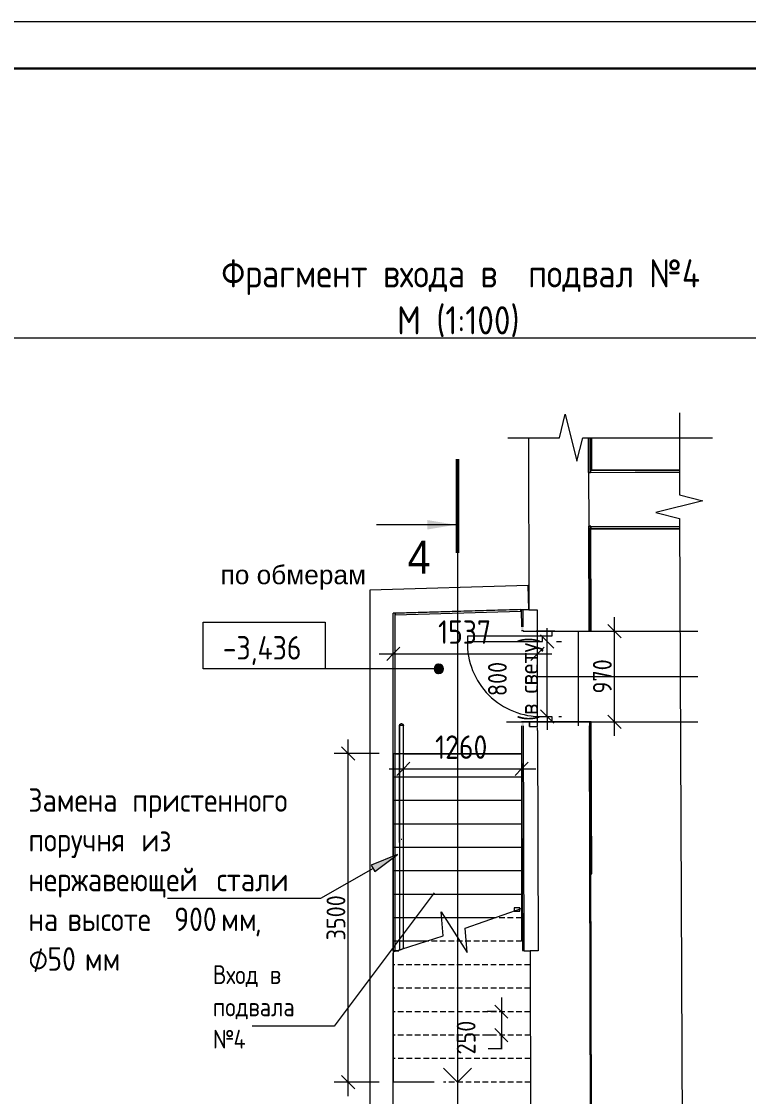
# Model space of a CAD drawing. Header units: millimetres. Extents: x 504091 to 2165846, y 135022 to 442887.
# Drawn here: x 1328008 to 1335753, y 331129 to 342586 of the extents above; entities that cross this region are included whole.
import ezdxf
from ezdxf.enums import TextEntityAlignment as Align

# ---------------------------------------------------------------- set-up
doc = ezdxf.new("R2010")
doc.units = ezdxf.units.MM
doc.linetypes.add('IMPORT-ADSK_Штриховая_ш3 п1_5 _2_', pattern=[4.5, 3, -1.5])
doc.layers.get('Defpoints').update_dxf_attribs({"color": 255})
for name, color, linetype, lineweight in [('+АР_Вспомогательная', 7, 'Continuous', 9), ('+АР_Выноски', 4, 'Continuous', 9), ('A-ANNO-DIMS', 211, 'Continuous', 9), ('A-DETL', 90, 'Continuous', 9), ('A-DETL-GENF', 92, 'Continuous', 18), ('A-DETL-MEDM', 33, 'Continuous', 9), ('A-DETL-THIN', 151, 'Continuous', 18), ('G-ANNO-SYMB', 111, 'Continuous', 9), ('G-ANNO-TEXT', 231, 'Continuous', 9), ('Ramka', 7, 'Continuous', 35), ('S-STRS', 31, 'Continuous', 9), ('S-STRS-ANNO', 31, 'Continuous', 18), ('Аннотация', 7, 'Continuous', 9), ('Барболитна входные группы План подвала_dwg', 252, 'Continuous', 9), ('Двери', 7, 'Continuous', 20), ('Ограждение', 7, 'Continuous', 18), ('Перекрытие', 7, 'Continuous', 18), ('размеры', 7, 'Continuous', 9)]:
    doc.layers.add(name, color=color, linetype=linetype, lineweight=lineweight)
doc.layers.add('ВСПОМОГАТЕЛЬНЫЙ', color=52, linetype='Continuous', lineweight=5, plot=False)
doc.styles.add('Arial', font='arial.ttf', dxfattribs={"height": 250})
doc.styles.add('GOST Common', font='GOST_Common.ttf', dxfattribs={"width": 0.9, "height": 350})
doc.styles.add('GOST Common_1', font='GOST_Common.ttf', dxfattribs={"width": 0.9, "height": 250})
doc.styles.add('GOST Common_2', font='GOST_Common.ttf', dxfattribs={"width": 0.9, "height": 200})
doc.styles.add('GOST Common_4', font='GOST_Common.ttf', dxfattribs={"width": 0.9, "height": 200})
doc.styles.add('GOST Common_6', font='GOST_Common.ttf', dxfattribs={"width": 0.9, "height": 200})
doc.styles.add('RAMKA', font='isocpeur.ttf', dxfattribs={"oblique": 15, "height": 2.5})
doc.styles.get("Standard").update_dxf_attribs({"font": 'arial.ttf'})
doc.dimstyles.new('ADSK_Основной_2_5_мм_Округление_до_10_мм', dxfattribs={"dimscale": 304.8, "dimtxt": 251.428749, "dimasz": 0.463911, "dimexe": 0.492126, "dimexo": 0.492126, "dimgap": 0.098425, "dimtad": 1, "dimdec": 0, "dimrnd": 10, "dimdsep": 46, "dimtxsty": 'GOST Common_1', "dimblk1": 'OBLIQUE', "dimblk2": 'OBLIQUE', "dimsah": 1, "dimcen": 0.09, "dimdle": 0.492126, "dimazin": 2, "dimtfac": 1, "dimtdec": 4, "dimtix": 1, "dimtmove": 0, "dimatfit": 3, "dimfxl": 0, "dimtvp": 1, "dimtolj": 1, "dimtzin": 0, "dimlwd": 20, "dimlwe": 20, "dimarcsym": 0})
doc.dimstyles.new('ADSK_Основной_2_мм', dxfattribs={"dimscale": 304.8, "dimtxt": 201.142999, "dimasz": 0.463911, "dimexe": 0.492126, "dimexo": 0.492126, "dimgap": 0.098425, "dimtad": 1, "dimrnd": 0.01, "dimdsep": 46, "dimtxsty": 'GOST Common_4', "dimblk1": 'OBLIQUE', "dimblk2": 'OBLIQUE', "dimsah": 1, "dimcen": 0.09, "dimdle": 0.492126, "dimazin": 2, "dimtfac": 1, "dimtdec": 4, "dimtix": 1, "dimtmove": 0, "dimatfit": 3, "dimfxl": 0, "dimtvp": 1, "dimtolj": 1, "dimtzin": 0, "dimlwd": 20, "dimlwe": 20, "dimarcsym": 0})
doc.dimstyles.new('ADSK_Основной_2_мм_1', dxfattribs={"dimscale": 304.8, "dimtxt": 201.142999, "dimasz": 0.463911, "dimexe": 0.492126, "dimexo": 0.492126, "dimgap": 0.098425, "dimtad": 1, "dimrnd": 0.01, "dimdsep": 46, "dimtxsty": 'GOST Common_4', "dimblk1": 'OBLIQUE', "dimblk2": 'OBLIQUE', "dimsah": 1, "dimcen": 0.09, "dimdle": 0.492126, "dimazin": 2, "dimtfac": 1, "dimtdec": 4, "dimtix": 1, "dimtmove": 1, "dimatfit": 3, "dimfxl": 0, "dimtvp": 1, "dimtolj": 1, "dimtzin": 0, "dimlwd": 20, "dimlwe": 20, "dimarcsym": 0})

# ---------------------------------------------------------------- blocks, each defined once
blk = doc.blocks.new('Барболитна входные группы План подвала_dwg_Ограждение 6 - Ограждение 1-1952564-План подвала-498510-4')
at = {"layer": 'Ограждение'}
h = blk.add_hatch(dxfattribs=at)
h.set_pattern_fill('FP6_11', color=256, style=0, pattern_type=2)
h.set_pattern_definition([(45, (0, 0), (-106.066, 106.066), [])])
h.paths.add_polyline_path([(45230, 32214), (45230, 32248), (45170, 32248), (45170, 32214)])
at = {"layer": 'Ограждение', "color": 250, "lineweight": 18, "flags": 128}
blk.add_lwpolyline([(45170, 32248), (45170, 32214), (45230, 32214), (45230, 32248)], close=True, dxfattribs=at)
blk = doc.blocks.new('Барболитна входные группы План подвала_dwg_Тип перил - Перила_Внутренний_-6957739-План подвала-498565-4')
at = {"layer": 'Ограждение'}
for p, q in [((43970, 34193), (43965, 34193)), ((43970, 32979), (43966, 32979))]:
    blk.add_line(p, q, dxfattribs=at)
at = {"layer": 'Ограждение', "flags": 128}
for points in [[(43948, 32946), (43948, 33867), (43948, 33869), (43948, 33871), (43948, 33874), (43948, 33876), (43948, 33879), (43948, 33881), (43948, 33884), (43948, 33887), (43948, 33889), (43948, 33892), (43948, 33895), (43948, 33897), (43948, 33900), (43948, 33903), (43948, 33906), (43948, 33908), (43948, 33909), (43948, 34193)], [(43988, 32946), (43988, 33867), (43988, 33868), (43988, 33870), (43988, 33872), (43988, 33875), (43988, 33877), (43988, 33880), (43988, 33882), (43988, 33885), (43988, 33887), (43988, 33890), (43988, 33893), (43988, 33896), (43988, 33898), (43988, 33901), (43988, 33904), (43988, 33907), (43988, 33909), (43988, 34193)]]:
    blk.add_lwpolyline(points, dxfattribs=at)
blk = doc.blocks.new('Барболитна входные группы План подвала_dwg_Тип перил - D40-V18-План подвала-498566-4')
at = {"layer": 'Ограждение', "flags": 128}
blk.add_lwpolyline([(0, 20), (1, 20), (2, 20), (2, 20), (3, 20), (4, 20), (5, 19), (6, 19), (6, 19), (7, 19), (8, 18), (9, 18), (9, 18), (10, 17), (11, 17), (11, 17), (12, 16), (13, 16), (13, 15), (14, 14), (14, 14), (15, 13), (15, 13), (16, 12), (16, 11), (17, 11), (17, 10), (18, 9), (18, 9), (18, 8), (19, 7), (19, 6), (19, 6), (19, 5), (20, 4), (20, 3), (20, 3), (20, 2), (20, 1), (20, 0), (20, 0), (20, -1), (20, -2), (20, -2), (20, -3), (20, -4), (19, -5), (19, -6), (19, -6), (19, -7), (18, -8), (18, -9), (18, -9), (17, -10), (17, -11), (17, -11), (16, -12), (16, -13), (15, -13), (14, -14), (14, -14), (13, -15), (13, -15), (12, -16), (11, -16), (11, -17), (10, -17), (9, -18), (9, -18), (8, -18), (7, -19), (6, -19), (6, -19), (5, -19), (4, -20), (3, -20), (3, -20), (2, -20), (1, -20), (0, -20), (0, -20)], dxfattribs=at)
blk = doc.blocks.new('Барболитна входные группы План подвала_dwg_Тип перил - Перила_Внутренний_-V19-План подвала-498567-4')
at = {"layer": 'Ограждение', "flags": 128}
blk.add_lwpolyline([(43948, 33909), (43948, 33879), (43948, 31797), (43988, 31816), (43988, 33879), (43988, 33909), (43988, 34193), (43948, 34193)], close=True, dxfattribs=at)
blk = doc.blocks.new('Барболитна входные группы План подвала_dwg_Высотные отметки - Рамка-12095-План подвала-498584-4')
at = {"layer": 'Аннотация', "flags": 128}
blk.add_lwpolyline([(-6.5, 0), (-6.5, 5), (6.5, 5), (6.5, 0)], close=True, dxfattribs=at)
blk = doc.blocks.new('_Oblique')
at = {"color": 0, "linetype": 'ByBlock', "lineweight": -2}
blk.add_line((-0.5, -0.5), (0.5, 0.5), dxfattribs=at)
blk = doc.blocks.new('*D2457')
at = {"layer": 'A-ANNO-DIMS', "color": 0, "lineweight": 20, "transparency": 16777216}
for p, q in [((1331488, 331133), (1331488, 334933)), ((1331819, 334783), (1331338, 334783)), ((1331819, 331283), (1331338, 331283))]:
    blk.add_line(p, q, dxfattribs=at)
at = {"layer": 'Defpoints', "color": 0, "lineweight": 20, "transparency": 16777216}
for p in [(1331488, 334783), (1331969, 334783), (1331969, 331283)]:
    blk.add_point(p, dxfattribs=at)
at = {"layer": 'A-ANNO-DIMS', "color": 0, "lineweight": 20, "transparency": 16777216, "xscale": 141.4, "yscale": 141.4, "zscale": 141.4}
for p, rotation in [((1331488, 334783), 90), ((1331488, 331283), 270)]:
    blk.add_blockref('_Oblique', p, dxfattribs=dict(at, rotation=rotation))
at = {"layer": 'A-ANNO-DIMS', "color": 0, "transparency": 16777216, "insert": (1331358, 333033), "char_height": 200, "width": 605.47, "attachment_point": 5, "rotation": 90, "style": 'GOST Common_4'}
blk.add_mtext('\\A1;3500', dxfattribs=at)
blk = doc.blocks.new('*D2458')
at = {"layer": 'A-ANNO-DIMS', "color": 0, "lineweight": 20, "transparency": 16777216}
for p, q in [((1333120, 332183), (1333120, 331633)), ((1333068, 332033), (1332970, 332033)), ((1333068, 331783), (1332970, 331783)), ((1333120, 331641), (1333120, 331783)), ((1332979, 331641), (1333120, 331641))]:
    blk.add_line(p, q, dxfattribs=at)
at = {"layer": 'Defpoints', "color": 0, "lineweight": 20, "transparency": 16777216}
for p in [(1333218, 332033), (1333120, 331783), (1333218, 331783)]:
    blk.add_point(p, dxfattribs=at)
at = {"layer": 'A-ANNO-DIMS', "color": 0, "lineweight": 20, "transparency": 16777216, "xscale": 141.4, "yscale": 141.4, "zscale": 141.4}
for p, rotation in [((1333120, 332033), 90), ((1333120, 331783), 270)]:
    blk.add_blockref('_Oblique', p, dxfattribs=dict(at, rotation=rotation))
at = {"layer": 'A-ANNO-DIMS', "color": 0, "transparency": 16777216, "insert": (1332645, 331577), "char_height": 200, "width": 454.11, "attachment_point": 1, "rotation": 90, "line_spacing_factor": 1.022761, "style": 'GOST Common_4'}
blk.add_mtext('\\A1;250', dxfattribs=at)
blk = doc.blocks.new('*D2513')
at = {"layer": 'Defpoints', "color": 0, "lineweight": 20, "transparency": 16777216}
for p in [(1333558, 335978), (1333609, 335978), (1333581, 335178)]:
    blk.add_point(p, dxfattribs=at)
at = {"layer": 'размеры', "color": 0, "transparency": 16777216}
for p, q in [((1333609, 335978), (1333609, 336120)), ((1333609, 335178), (1333609, 335978)), ((1333708, 335978), (1333759, 335978)), ((1333609, 335178), (1333609, 335037)), ((1333731, 335178), (1333759, 335178))]:
    blk.add_line(p, q, dxfattribs=at)
at = {"layer": 'размеры', "color": 0, "transparency": 16777216, "xscale": 141.4, "yscale": 141.4, "zscale": 141.4}
for p, rotation in [((1333609, 335978), 270), ((1333609, 335178), 90)]:
    blk.add_blockref('_Oblique', p, dxfattribs=dict(at, rotation=rotation))
at = {"layer": 'размеры', "color": 0, "lineweight": 20, "transparency": 16777216, "insert": (1333272, 335578), "char_height": 200, "attachment_point": 5, "rotation": 90, "style": 'GOST Common_6'}
blk.add_mtext('\\A1;800 \\P(в свету)', dxfattribs=at)
blk = doc.blocks.new('*D2473')
at = {"layer": 'Defpoints', "color": 0, "lineweight": 20, "transparency": 16777216}
for p in [(1333656, 336089), (1334326, 336089), (1333656, 335122)]:
    blk.add_point(p, dxfattribs=at)
at = {"layer": 'размеры', "color": 0, "transparency": 16777216}
for p, q in [((1334326, 334972), (1334326, 336239)), ((1333806, 336089), (1334476, 336089)), ((1333806, 335122), (1334476, 335122))]:
    blk.add_line(p, q, dxfattribs=at)
at = {"layer": 'размеры', "color": 0, "transparency": 16777216, "xscale": 141.4, "yscale": 141.4, "zscale": 141.4}
for p, rotation in [((1334326, 336089), 90), ((1334326, 335122), 270)]:
    blk.add_blockref('_Oblique', p, dxfattribs=dict(at, rotation=rotation))
at = {"layer": 'размеры', "color": 0, "lineweight": 20, "transparency": 16777216, "insert": (1334196, 335606), "char_height": 200, "attachment_point": 5, "rotation": 90, "style": 'GOST Common_6'}
blk.add_mtext('\\A1;970', dxfattribs=at)
blk = doc.blocks.new('FORMAT_REV_SPDS1')
at = {"lineweight": 5}
blk.add_lwpolyline([(0, 0), (0, 420), (594, 420), (594, 0)], close=True, dxfattribs=at)
at = {"lineweight": 30}
blk.add_lwpolyline([(20, 5), (20, 415), (589, 415), (589, 5)], close=True, dxfattribs=at)
at = {"style": 'RAMKA', "oblique": 15, "width": 0.9}
for tag, height, p in [('СТРАНИЦА', 0.00025, (589, 415)), ('ДАТА1', 2.5, (464, 32.5)), ('ДАТА2', 2.5, (464, 27.5)), ('СТАДИЯ', 2.5, (546.5, 25)), ('ЛИСТ', 2.5, (561.5, 25)), ('ЛИСТОВ', 2.5, (579, 25)), ('ДАТА3', 2.5, (464, 22.5)), ('ДАТА4', 2.5, (464, 17.5)), ('ДАТА5', 2.5, (464, 12.5)), ('ДАТА6', 2.5, (464, 7.5))]:
    blk.add_attdef(tag, text='', height=height, dxfattribs=at).set_placement(p, align=Align.MIDDLE_CENTER)
at = {"style": 'RAMKA', "oblique": 15, "width": 0.9, "flags": 8}
blk.add_attdef('ШИФР', text='', height=5, dxfattribs=at).set_placement((529, 55), align=Align.MIDDLE_CENTER)
at = {"style": 'RAMKA', "oblique": 15, "width": 0.9}
for tag, p in [('ОБЪЕКТ_001', (523.43, 41.25)), ('КОМПЛЕКТ_001', (496.92, 26.25)), ('КОМПАНИЯ_001', (547.72, 13.33)), ('НАИМЕНОВАНИЕ_001', (487.02, 11.62)), ('КОМПАНИЯ_002', (553.45, 9.17))]:
    blk.add_attdef(tag, p, '', height=2.5, dxfattribs=at)
for tag, p in [('ДОЛЖНОСТЬ1', (405, 32.5)), ('ФИО1', (425, 32.5)), ('ДОЛЖНОСТЬ2', (405, 27.5)), ('ФИО2', (425, 27.5)), ('ДОЛЖНОСТЬ3', (405, 22.5)), ('ФИО3', (425, 22.5)), ('ДОЛЖНОСТЬ4', (405, 17.5)), ('ФИО4', (425, 17.5)), ('ДОЛЖНОСТЬ5', (405, 12.5)), ('ФИО5', (425, 12.5)), ('ДОЛЖНОСТЬ6', (405, 7.5)), ('ФИО6', (425, 7.5))]:
    blk.add_attdef(tag, text='', height=2.5, dxfattribs=at).set_placement(p, align=Align.MIDDLE_LEFT)
at = {"style": 'RAMKA', "oblique": 15, "width": 0.9, "flags": 8}
blk.add_attdef('ФОРМАТЛИСТА', text='', height=2.5, dxfattribs=at).set_placement((560, 2.5), align=Align.MIDDLE_LEFT)

msp = doc.modelspace()

# ---------------------------------------------------------------- hatches: boundary and pattern name
at = {"layer": 'A-DETL-GENF'}
h = msp.add_hatch(color=251, dxfattribs=at)
h.paths.add_polyline_path([(1333343.7184, 332685.1544), (1333363.7183, 332685.2163), (1333356.2996, 335122.2312), (1333336.2997, 335122.1693), (1333340.1703, 333830.8465)])
h.paths.add_polyline_path([(1333333.1605, 336094.3568), (1333353.1604, 336094.4188), (1333352.4721, 336316.6778), (1333332.4722, 336316.6159)])
for points in [[(1332453.5219, 335635.6074), (1332466.4628, 335637.3111), (1332478.5219, 335642.3062), (1332488.8772, 335650.2521), (1332496.8232, 335660.6074), (1332501.8182, 335672.6665), (1332503.5219, 335685.6074), (1332501.8182, 335698.5484), (1332496.8232, 335710.6074), (1332488.8772, 335720.9628), (1332478.5219, 335728.9087), (1332466.4628, 335733.9037), (1332453.5219, 335735.6074), (1332440.5809, 335733.9037), (1332428.5219, 335728.9087), (1332418.1666, 335720.9628), (1332410.2206, 335710.6074), (1332405.2256, 335698.5484), (1332403.5219, 335685.6074), (1332405.2256, 335672.6665), (1332410.2206, 335660.6074), (1332418.1666, 335650.2521), (1332428.5219, 335642.3062), (1332440.5809, 335637.3111)], [(1331773.4728, 333525.091), (1332014.2142, 333708.4035), (1331734.2311, 333593.6457)]]:
    msp.add_hatch(color=250, dxfattribs=at).paths.add_polyline_path(points)

# ---------------------------------------------------------------- linework, layer by layer
at = {"layer": '+АР_Вспомогательная', "color": 7, "linetype": 'Continuous', "ltscale": 50}
for points in [[(1333188.6135, 338149.6193), (1333737.8298, 338149.6193), (1333800.3298, 338399.6193), (1333925.3298, 337899.6193), (1333987.8298, 338149.6193), (1335370.0434, 338149.6193)], [(1335017.2095, 338416.0659), (1335017.2095, 337539.856), (1335267.2095, 337477.356), (1334767.2095, 337352.356), (1335017.2095, 337289.856), (1335053.9454, 329170.902)], [(1331968.766, 332669.6194), (1332498.8247, 332841.7616), (1332478.0168, 333098.6143), (1332756.4802, 332664.9287), (1332735.6724, 332921.7814), (1333342.3268, 333134.5066)]]:
    msp.add_lwpolyline(points, dxfattribs=at)
at = {"layer": '+АР_Выноски', "color": 7, "linetype": 'Continuous', "ltscale": 100}
msp.add_line((1332632.7536, 337221.877), (1331788.3136, 337221.877), dxfattribs=at)
at = {"layer": '+АР_Выноски', "color": 7, "linetype": 'Continuous', "ltscale": 100, "const_width": 40}
msp.add_lwpolyline([(1332652.7536, 336921.877), (1332652.7536, 337921.877)], dxfattribs=at)
at = {"layer": '+АР_Выноски', "color": 7, "linetype": 'Continuous', "ltscale": 100}
msp.add_solid([(1332632.7536, 337221.877), (1332332.3035, 337272.155), (1332332.3035, 337171.599)], dxfattribs=at)
at = {"layer": 'A-DETL', "color": 18, "true_color": 0x000000}
for p, q in [((1334048.8419, 338149.6193), (1334049.9903, 337778.783)), ((1334069.8978, 337808.6924), (1334068.842, 338149.6193)), ((1334072.8008, 338149.6193), (1334072.8008, 337798.6791)), ((1334082.8008, 337798.6334), (1334082.8008, 338149.6193)), ((1334049.9903, 337778.783), (1334069.9902, 337778.8449)), ((1334049.9903, 337778.783), (1334051.7556, 337208.769)), ((1335017.2095, 337804.3689), (1334069.8978, 337808.6924)), ((1334069.8978, 337808.6924), (1334069.9288, 337798.6922)), ((1334069.9902, 337778.8449), (1334069.9288, 337798.6922)), ((1334070.0808, 337798.6915), (1334069.9895, 337778.6917)), ((1335017.2095, 337794.3688), (1334070.0808, 337798.6915)), ((1334071.7555, 337208.8309), (1334051.7556, 337208.769)), ((1334051.8175, 337188.7685), (1335017.2095, 337184.3624)), ((1334065.0936, 336089.5944), (1334061.8487, 337178.7226)), ((1334061.8487, 337178.7226), (1335017.2095, 337174.3623)), ((1334071.771, 337208.6776), (1334071.6797, 337188.6778)), ((1334075.0935, 336089.2002), (1334071.7555, 337208.8309)), ((1331989.0126, 336281.6584), (1331969.0126, 336281.6584)), ((1333328.4583, 336320.1952), (1331989.0126, 336281.6584)), ((1331989.0126, 333698.074), (1331989.0126, 336281.6584)), ((1331989.0126, 336281.6584), (1331989.5877, 336261.6667)), ((1331989.5877, 336261.6667), (1333329.0335, 336300.2034)), ((1333329.0335, 336300.2034), (1333328.4583, 336320.1952)), ((1333414.5146, 336316.8699), (1333352.4721, 336316.6778)), ((1333353.0324, 336094.4184), (1333353.0542, 336087.3893)), ((1333353.0542, 336087.3893), (1333503.0534, 336087.8539)), ((1334055.0936, 336089.5635), (1334075.0935, 336089.6254)), ((1332403.5219, 335685.6074), (1330594.4272, 335685.6074)), ((1333418.3484, 335120.9639), (1333356.3059, 335120.7718)), ((1334078.3453, 335123.0078), (1334058.3453, 335122.9459)), ((1334058.3453, 335122.9459), (1334058.4971, 335073.9461)), ((1334085.5915, 329512.0736), (1334068.2151, 335122.9765)), ((1334083.2397, 333500.5391), (1334078.2151, 335123.0074)), ((1331989.0126, 334782.5174), (1332035.9429, 334782.5174)), ((1332035.9429, 334782.5174), (1331989.0126, 334782.5174)), ((1332075.9429, 334782.5174), (1333337.2231, 334782.5174)), ((1333337.2231, 334782.5174), (1332075.9429, 334782.5174)), ((1331989.0126, 332682.5174), (1331989.0126, 333689.2137)), ((1334063.2398, 333500.4772), (1334083.2397, 333500.5391)), ((1331969.0126, 332682.5174), (1332026.1989, 332682.5174)), ((1332026.1989, 332682.5174), (1331969.0126, 332682.5174)), ((1331969.0126, 332682.5174), (1331969.0126, 332655.851)), ((1333363.7183, 332685.2163), (1333363.7268, 332682.4977)), ((1333363.7268, 332682.4977), (1333425.7693, 332682.6899))]:
    msp.add_line(p, q, dxfattribs=at)
at = {"layer": 'A-DETL', "color": 18, "lineweight": 18, "true_color": 0x000000}
for p, q in [((1333506.46, 335079.1977), (1333506.46, 336129.2028)), ((1333937.9288, 336089.2006), (1333937.8008, 335080.5335)), ((1331753.8519, 333559.3684), (1331194.671, 333239.285)), ((1332403.905, 333299.4265), (1331340.2955, 331878.5684)), ((1330501.2638, 333239.285), (1329564.0109, 333239.285)), ((1331194.671, 333239.285), (1330501.2638, 333239.285)), ((1330651.8045, 331878.5684), (1330466.9282, 331878.5684)), ((1331340.2955, 331878.5684), (1330651.8045, 331878.5684))]:
    msp.add_line(p, q, dxfattribs=at)
at = {"layer": 'A-DETL', "color": 18, "linetype": 'IMPORT-ADSK_Штриховая_ш3 п1_5 _2_', "lineweight": 18, "true_color": 0x000000}
msp.add_line((1333506.46, 335029.1975), (1333506.46, 336029.1975), dxfattribs=at)
at = {"layer": 'A-DETL'}
for start, end in [(129.15102765, 130.90909091), (96.35866707, 99.86294277), (65.45454546, 67.31415081), (229.09090909, 230.84897235), (260.13705723, 263.64133293), (292.68584919, 294.54545454)]:
    msp.add_arc((1332453.5219, 335685.6074), 50, start, end, dxfattribs=at)
at = {"layer": 'A-DETL-MEDM', "color": 18, "true_color": 0x000000}
for p, q in [((1333408.8388, 338149.6193), (1333414.5146, 336316.8699)), ((1334049.9903, 337778.783), (1334048.8419, 338149.6193)), ((1335017.2095, 337774.3685), (1334049.9903, 337778.783)), ((1334055.0936, 336089.2002), (1334051.7556, 337208.769)), ((1334051.7556, 337208.769), (1335017.2095, 337204.3626)), ((1334051.7556, 337208.769), (1334055.0936, 336089.2002)), ((1333407.3052, 336573.1425), (1331719.0126, 336524.5692)), ((1331719.0126, 336524.5692), (1331719.0126, 330832.5174)), ((1333414.4949, 336323.2459), (1333407.3052, 336573.1425)), ((1331969.0126, 336281.6584), (1333414.4949, 336323.2459)), ((1331969.0126, 333689.8765), (1331969.0126, 336281.6584)), ((1333414.5146, 336316.8699), (1333502.4714, 336317.1423)), ((1333502.4714, 336317.1423), (1333503.0534, 336129.1922)), ((1333503.0534, 336087.8539), (1334055.0936, 336089.5635)), ((1334058.3453, 335122.9459), (1333418.3484, 335120.9639)), ((1333418.3484, 335120.9639), (1333418.5002, 335071.9641)), ((1333418.5002, 335071.9641), (1333418.3484, 335120.9639)), ((1333418.5002, 335071.9641), (1333506.4569, 335072.2365)), ((1333506.4569, 335030.1975), (1333513.726, 332682.9623)), ((1334075.5914, 329512.0736), (1334058.3453, 335080.9068)), ((1334058.4971, 335031.9071), (1334063.2398, 333500.4772)), ((1331969.0126, 332682.5174), (1331969.0126, 333673.9847)), ((1331969.0126, 330832.5174), (1331969.0126, 332655.851)), ((1333513.726, 332682.9623), (1333425.7693, 332682.6899)), ((1333425.7693, 332682.6899), (1333435.5884, 329512.0736))]:
    msp.add_line(p, q, dxfattribs=at)
at = {"layer": 'A-DETL-THIN', "color": 18, "true_color": 0x000000}
for p, q in [((1333352.4721, 336316.6778), (1333332.4722, 336316.6159)), ((1333332.4722, 336316.6159), (1333333.0325, 336135.6948)), ((1333353.0324, 336135.7567), (1333352.4721, 336316.6778)), ((1333333.0325, 336094.3564), (1333353.0324, 336094.4184)), ((1333640.3585, 336088.2791), (1333490.3592, 336087.8146)), ((1333690.3733, 336088.434), (1333640.3585, 336088.2791)), ((1331969.0126, 335846.9002), (1331969.0126, 335996.9002)), ((1332039.7126, 335917.6002), (1331969.0126, 335846.9002)), ((1333506.46, 335846.9002), (1333506.46, 335996.9002)), ((1333577.16, 335917.6002), (1333506.46, 335846.9002)), ((1331819.0126, 335846.9002), (1333656.46, 335846.9002)), ((1331969.0126, 335846.9002), (1331898.3126, 335776.2002)), ((1331969.0126, 335796.8851), (1331969.0126, 335846.9002)), ((1333506.46, 335846.9002), (1333435.76, 335776.2002)), ((1333506.46, 335796.8851), (1333506.46, 335846.9002)), ((1333356.2996, 335122.8008), (1333336.2997, 335122.7389)), ((1333643.6102, 335121.6615), (1333493.6109, 335121.197)), ((1333693.6251, 335121.8164), (1333643.6102, 335121.6615)), ((1333336.2997, 335080.6998), (1333343.7184, 332685.1544)), ((1333363.7183, 332685.2163), (1333356.2996, 335080.7618)), ((1333336.2997, 334930.6998), (1333336.2997, 334620.7509)), ((1332075.9429, 334620.7509), (1332075.9429, 334770.7509)), ((1332146.6429, 334691.4509), (1332075.9429, 334620.7509)), ((1333406.9997, 334691.4509), (1333357.6581, 334642.1093)), ((1331925.9429, 334620.7509), (1333337.7241, 334620.7509)), ((1332075.9429, 334620.7509), (1332005.2429, 334550.0509)), ((1332075.9429, 334570.7358), (1332075.9429, 334620.7509)), ((1333336.2997, 334620.7509), (1333265.5997, 334550.0509)), ((1333337.7197, 334622.1709), (1333336.2997, 334620.7509)), ((1333336.2997, 334620.7509), (1333336.2997, 334470.7509)), ((1333357.7242, 334620.7509), (1333486.2997, 334620.7509)), ((1332014.2142, 333708.4035), (1331734.2311, 333593.6457)), ((1331773.4728, 333525.091), (1332014.2142, 333708.4035)), ((1331734.2311, 333593.6457), (1331773.4728, 333525.091)), ((1333343.7184, 332685.1544), (1333363.7183, 332685.2163)), ((1331969.0126, 331443.8102), (1331969.0126, 331593.8102)), ((1331969.0126, 331393.7951), (1331969.0126, 331443.8102))]:
    msp.add_line(p, q, dxfattribs=at)
at = {"layer": 'A-DETL-THIN'}
for start, end in [(0, 180), (180, 0)]:
    msp.add_arc((1332453.5219, 335685.6074), 50, start, end, dxfattribs=at)
at = {"layer": 'G-ANNO-SYMB', "color": 18, "lineweight": 20, "true_color": 0x000000}
msp.add_line((1332652.7536, 337580.5514), (1332652.7536, 330097.7867), dxfattribs=at)
at = {"layer": 'S-STRS', "color": 18, "true_color": 0x000000}
for p, q in [((1333336.2997, 334782.5174), (1331969.0126, 334782.5174)), ((1331969.0126, 334782.5174), (1331969.0126, 334532.5174)), ((1333336.2997, 334782.5174), (1331969.0126, 334782.5174)), ((1333336.2997, 334782.5174), (1333336.2997, 334532.5174)), ((1331969.0126, 334532.5174), (1331969.0126, 334282.5174)), ((1333336.2997, 334532.5174), (1331969.0126, 334532.5174)), ((1333336.2997, 334532.5174), (1331969.0126, 334532.5174)), ((1333336.2997, 334532.5174), (1333336.2997, 334282.5174)), ((1331969.0126, 334282.5174), (1331969.0126, 334032.5174)), ((1333336.2997, 334282.5174), (1331969.0126, 334282.5174)), ((1333336.2997, 334282.5174), (1331969.0126, 334282.5174)), ((1333336.2997, 334282.5174), (1333336.2997, 334032.5174)), ((1331969.0126, 334032.5174), (1331969.0126, 333782.5174)), ((1333336.2997, 334032.5174), (1331969.0126, 334032.5174)), ((1333336.2997, 334032.5174), (1331969.0126, 334032.5174)), ((1333336.2997, 334032.5174), (1333336.2997, 333782.5174)), ((1331969.0126, 333782.5174), (1331969.0126, 333689.8765)), ((1333336.2997, 333782.5174), (1331969.0126, 333782.5174)), ((1333336.2997, 333782.5174), (1331969.0126, 333782.5174)), ((1333336.2997, 333782.5174), (1333336.2997, 333532.5174)), ((1331969.0126, 333673.9847), (1331969.0126, 333532.5174)), ((1331969.0126, 333532.5174), (1331969.0126, 333282.5174)), ((1333336.2997, 333532.5174), (1331969.0126, 333532.5174)), ((1333336.2997, 333532.5174), (1331969.0126, 333532.5174)), ((1333336.2997, 333532.5174), (1333336.2997, 333282.5174)), ((1331969.0126, 333282.5174), (1331969.0126, 333032.5174)), ((1333336.2997, 333282.5174), (1331969.0126, 333282.5174)), ((1333336.2997, 333282.5174), (1331969.0126, 333282.5174)), ((1333336.2997, 333282.5174), (1333336.2997, 333032.5174)), ((1331969.0126, 333032.5174), (1331969.0126, 332782.5174)), ((1333051.472, 333032.5174), (1331969.0126, 333032.5174)), ((1333336.2997, 333032.5174), (1333336.2997, 332782.5174)), ((1331969.0126, 332782.5174), (1331969.0126, 332532.5174)), ((1332316.4005, 332782.5174), (1331969.0126, 332782.5174)), ((1331969.0126, 332532.5174), (1331969.0126, 332282.5174)), ((1331969.0126, 332282.5174), (1331969.0126, 332032.5174)), ((1331969.0126, 332032.5174), (1331969.0126, 331782.5174)), ((1331969.0126, 331782.5174), (1331969.0126, 331532.5174)), ((1331969.0126, 331532.5174), (1331969.0126, 331282.5174)), ((1332403.5219, 331282.5174), (1331969.0126, 331282.5174))]:
    msp.add_line(p, q, dxfattribs=at)
at = {"layer": 'S-STRS', "color": 18, "linetype": 'IMPORT-ADSK_Штриховая_ш3 п1_5 _2_', "ltscale": 20, "true_color": 0x000000}
for p, q in [((1333336.2997, 333032.5174), (1333051.472, 333032.5174)), ((1333336.2997, 332782.5174), (1332316.4005, 332782.5174)), ((1333426.2335, 332532.796), (1331969.0126, 332532.5174)), ((1333427.0077, 332282.7984), (1331969.0126, 332282.5174)), ((1333427.7819, 332032.8008), (1331969.0126, 332032.5174)), ((1333428.5562, 331782.8032), (1331969.0126, 331782.5174)), ((1333429.3304, 331532.8055), (1331969.0126, 331532.5174)), ((1333430.1046, 331282.8079), (1332503.5219, 331282.5174))]:
    msp.add_line(p, q, dxfattribs=at)
at = {"layer": 'S-STRS-ANNO', "color": 18, "true_color": 0x000000}
for p, q in [((1332652.6561, 334782.5174), (1332652.6561, 334532.5174)), ((1332652.6561, 334532.5174), (1332652.6561, 334282.5174)), ((1332652.6561, 334282.5174), (1332652.6561, 334032.5174)), ((1332652.6561, 334032.5174), (1332652.6561, 333782.5174)), ((1332652.6561, 333782.5174), (1332652.6561, 333532.5174)), ((1332652.6561, 333532.5174), (1332652.6561, 333282.5174)), ((1332652.6561, 333282.5174), (1332652.6561, 333032.5174)), ((1332652.6561, 333032.5174), (1332652.6561, 332782.5174)), ((1332652.6561, 332782.5174), (1332652.6561, 332532.5174)), ((1332652.6561, 332532.5174), (1332652.6561, 332282.5174)), ((1332652.6561, 332282.5174), (1332652.6561, 332032.5174)), ((1332652.6561, 332032.5174), (1332652.6561, 331782.5174)), ((1332652.6561, 331782.5174), (1332652.6561, 331532.5174)), ((1332652.6561, 331532.5174), (1332652.6561, 331282.5174)), ((1332652.6561, 331282.5174), (1332502.6561, 331432.5174)), ((1332652.6561, 331282.5174), (1332802.6561, 331432.5174))]:
    msp.add_line(p, q, dxfattribs=at)
at = {"layer": 'ВСПОМОГАТЕЛЬНЫЙ'}
msp.add_line((1299288.1755, 339215.218), (1357045.5484, 339215.218), dxfattribs=at)
at = {"layer": 'ВСПОМОГАТЕЛЬНЫЙ', "color": 6}
for p, q in [((1333506.46, 336089.2002), (1335212.9836, 336089.2002)), ((1333506.46, 335604.2002), (1335212.9836, 335604.2002)), ((1333176.1696, 335122.2002), (1335212.9836, 335122.2002))]:
    msp.add_line(p, q, dxfattribs=at)
at = {"layer": 'Двери'}
msp.add_lwpolyline([(1332758.46, 336033.2002), (1332758.46, 335978.2002), (1333558.46, 335978.2002), (1333558.46, 336033.2002), (1332758.46, 336033.2002)], dxfattribs=at)
msp.add_arc((1333539.0239, 335958.7641), 780.8058, 178.57362524, 271.42637477, dxfattribs=at)
at = {"layer": 'Перекрытие'}
for points in [[(1333656.46, 336089.2002), (1333656.46, 336033.2002), (1333506.3534, 336033.2002), (1333506.46, 336089.2002)], [(1333656.46, 335178.2002), (1333656.46, 335122.2002), (1333506.3534, 335122.2002), (1333506.46, 335178.2002)]]:
    msp.add_lwpolyline(points, close=True, dxfattribs=at)

# ---------------------------------------------------------------- block references
at = {"layer": 'Ramka', "xscale": 100, "yscale": 100, "zscale": 100}
msp.add_blockref('FORMAT_REV_SPDS1', (1294900.2524, 300585.5034), dxfattribs=at)
at = {"layer": 'Барболитна входные группы План подвала_dwg', "color": 250, "lineweight": 18, "xscale": 99.99999999999993, "yscale": 99.99999999999993, "zscale": 99.99999999999993}
msp.add_blockref('Барболитна входные группы План подвала_dwg_Высотные отметки - Рамка-12095-План подвала-498584-4', (1330594.4272, 335685.6074), dxfattribs=at)
at = {"layer": 'Барболитна входные группы План подвала_dwg', "color": 7, "rotation": 90}
msp.add_blockref('Барболитна входные группы План подвала_dwg_Тип перил - D40-V18-План подвала-498566-4', (1332055.9429, 335082.5174), dxfattribs=at)
at = {"layer": 'Барболитна входные группы План подвала_dwg', "color": 7}
for name in ['Барболитна входные группы План подвала_dwg_Тип перил - Перила_Внутренний_-6957739-План подвала-498565-4', 'Барболитна входные группы План подвала_dwg_Тип перил - Перила_Внутренний_-V19-План подвала-498567-4']:
    msp.add_blockref(name, (1288088.2354, 300889.9925), dxfattribs=at)
at = {"layer": 'Барболитна входные группы План подвала_dwg', "color": 250, "lineweight": 18}
msp.add_blockref('Барболитна входные группы План подвала_dwg_Ограждение 6 - Ограждение 1-1952564-План подвала-498510-4', (1288088.2354, 300889.9925), dxfattribs=at)

# ---------------------------------------------------------------- texts
at = {"layer": '+АР_Выноски', "color": 7, "linetype": 'Continuous', "ltscale": 100, "style": 'Arial', "width": 0.9}
msp.add_text('4', height=350, dxfattribs=at).set_placement((1332120.8316, 336700.7995))
at = {"layer": 'G-ANNO-TEXT', "color": 7, "attachment_point": 1}
for s, insert, char_height, width, style in [('\\pi767.90936;Фрагмент входа в  подвал №4\\P\\pi2640.31846;М (1:100)', (1329369.1614, 340051.0871), 300, 6507.091456, 'GOST Common_1'), ('1537', (1332445.8232, 336203.4142), 250, 721.51875, 'GOST Common_1'), ('-3,436', (1330152.5786, 336035.4418), 250, 1089.493313, 'GOST Common_1'), ('1260', (1332414.2083, 334977.2649), 250, 721.51875, 'GOST Common_1'), ('Замена', (1328081.708, 334412.7322), 250, 1248.227437, 'GOST Common_1'), ('пристенного', (1329188.9893, 334412.7322), 250, 2164.55625, 'GOST Common_1'), ('поручня', (1328081.708, 333989.3989), 250, 1363.670437, 'GOST Common_1'), ('из', (1329284.2393, 333989.3989), 250, 375.18975, 'GOST Common_1'), ('нержавеющей', (1328081.708, 333566.0656), 250, 2337.72075, 'GOST Common_1'), ('стали', (1330087.9111, 333566.0656), 250, 1017.341437, 'GOST Common_1'), ('на', (1328081.708, 333142.7322), 250, 411.265688, 'GOST Common_1'), ('высоте', (1328498.4268, 333142.7322), 250, 1212.1515, 'GOST Common_1'), (' 900 ', (1329498.5518, 333142.7322), 250, 772.025063, 'GOST Common_1'), ('мм', (1330135.5361, 333142.7322), 250, 432.91125, 'GOST Common_1'), ('\\fGOST Common|b0|i0|c204|p34|;\\W.9;,', (1330492.7236, 333142.7322), 250, 93.797437, 'GOST Common_1'), ('\\fGOST Common|b0|i0|c254|p34|;\\W.9;⌀', (1328081.708, 332719.3989), 250, 245.316375, 'GOST Common_2'), ('50 ', (1328284.1143, 332719.3989), 250, 483.417562, 'GOST Common_1'), ('мм', (1328682.9736, 332719.3989), 250, 432.91125, 'GOST Common_1'), ('Вход', (1330046.6784, 332527.2617), 200, 656.582063, 'GOST Common'), ('\\fGOST Common|b0|i0|c204|p34|;\\W.9;в', (1330653.8972, 332527.2617), 200, 158.734125, 'GOST Common'), ('подвала', (1330046.6784, 332183.3034), 200, 1147.214813, 'GOST Common'), ('\\fGOST Common|b0|i0|c204|p34|;\\W.9;№', (1330046.6784, 331839.3451), 200, 266.961937, 'GOST Common'), ('\\fGOST Common|b0|i0|c204|p34|;\\W.9;4', (1330266.944, 331839.3451), 200, 180.379687, 'GOST Common')]:
    msp.add_mtext(s, dxfattribs=dict(at, insert=insert, char_height=char_height, width=width, style=style))
at = {"layer": 'ВСПОМОГАТЕЛЬНЫЙ', "color": 6, "insert": (1330128.8774, 336788.9167), "char_height": 200, "attachment_point": 1}
msp.add_mtext_dynamic_manual_height_columns('по обмерам', width=1901.263189, gutter_width=1, heights=[0], dxfattribs=at)

# ---------------------------------------------------------------- dimensions: what is measured, and where the dimension line sits
at = {"layer": 'A-ANNO-DIMS', "color": 18, "true_color": 0x000000}
dim = msp.add_linear_dim(base=(1331487.9253, 334782.5174), p1=(1331969.0126, 331282.5174), p2=(1331969.0126, 334782.5174), angle=90, dimstyle='ADSK_Основной_2_мм', override={"dimpost": '<>', "dimfxl": 3500}, dxfattribs=at)
dim.commit()
dim.dimension.update_dxf_attribs({"geometry": '*D2457', "text_midpoint": (1331357.9253, 333032.5174)})
dim = msp.add_linear_dim(base=(1333120.3521, 331782.5174), p1=(1333218.4332, 332032.5174), p2=(1333218.4332, 331782.5174), angle=90, dimstyle='ADSK_Основной_2_мм_1', override={"dimpost": '<>', "dimfxl": 250}, dxfattribs=at)
dim.commit()
dim.dimension.update_dxf_attribs({"geometry": '*D2458', "text_midpoint": (1332876.6021, 331652.5174), "dimtype": 160, "text_rotation": 90})
at = {"layer": 'размеры', "lineweight": 20}
dim = msp.add_linear_dim(base=(1334326.3359, 336089.2002), p1=(1333656.46, 335122.2002), p2=(1333656.46, 336089.2002), angle=270, dimstyle='ADSK_Основной_2_5_мм_Округление_до_10_мм', override={"dimtxt": 230, "dimpost": '<>', "dimtxsty": 'GOST Common_6', "dimfxl": 1618.654565, "dimlwd": 65535, "dimlwe": 65535}, dxfattribs=at)
dim.commit()
dim.dimension.update_dxf_attribs({"geometry": '*D2473', "text_midpoint": (1334196.3359, 335605.7002)})
dim = msp.add_linear_dim(base=(1333608.9763, 335978.2002), p1=(1333581.46, 335178.2002), p2=(1333558.46, 335978.2002), angle=270, text='800 \\P(в свету)', dimstyle='ADSK_Основной_2_5_мм_Округление_до_10_мм', override={"dimtxt": 230, "dimpost": '<>', "dimtxsty": 'GOST Common_6', "dimfxl": 1618.654565, "dimlwd": 65535, "dimlwe": 65535}, dxfattribs=at)
dim.commit()
dim.dimension.update_dxf_attribs({"geometry": '*D2513', "text_midpoint": (1333272.3097, 335578.2002)})

doc.saveas('drawing.dxf')
